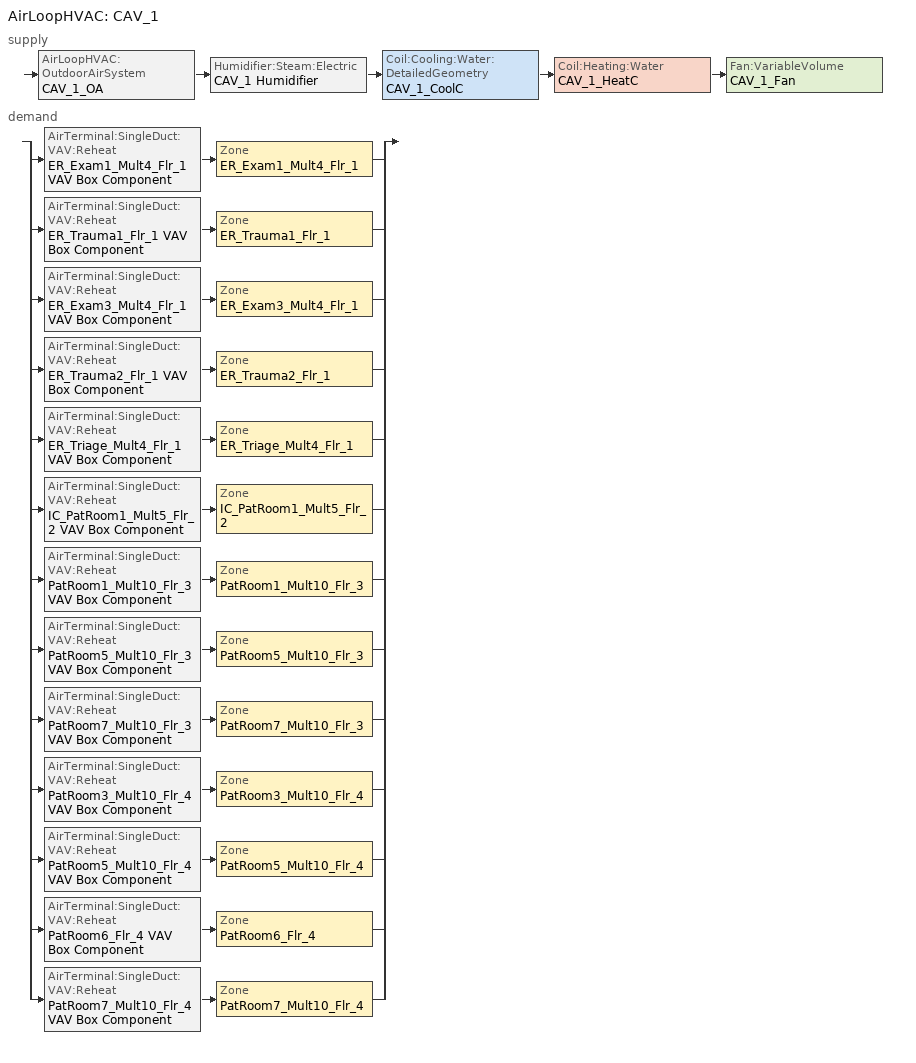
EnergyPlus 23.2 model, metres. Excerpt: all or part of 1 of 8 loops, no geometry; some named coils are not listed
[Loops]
AirLoopHVAC 'CAV_1'
 supply: AirLoopHVAC:OutdoorAirSystem 'CAV_1_OA' > Humidifier:Steam:Electric 'CAV_1 Humidifier' > Coil:Cooling:Water:DetailedGeometry 'CAV_1_CoolC' > Coil:Heating:Water 'CAV_1_HeatC' > Fan:VariableVolume 'CAV_1_Fan'
 demand: split
  | AirTerminal:SingleDuct:VAV:Reheat 'ER_Exam1_Mult4_Flr_1 VAV Box Component' > Zone 'ER_Exam1_Mult4_Flr_1'
  | AirTerminal:SingleDuct:VAV:Reheat 'ER_Trauma1_Flr_1 VAV Box Component' > Zone 'ER_Trauma1_Flr_1'
  | AirTerminal:SingleDuct:VAV:Reheat 'ER_Exam3_Mult4_Flr_1 VAV Box Component' > Zone 'ER_Exam3_Mult4_Flr_1'
  | AirTerminal:SingleDuct:VAV:Reheat 'ER_Trauma2_Flr_1 VAV Box Component' > Zone 'ER_Trauma2_Flr_1'
  | AirTerminal:SingleDuct:VAV:Reheat 'ER_Triage_Mult4_Flr_1 VAV Box Component' > Zone 'ER_Triage_Mult4_Flr_1'
  | AirTerminal:SingleDuct:VAV:Reheat 'IC_PatRoom1_Mult5_Flr_2 VAV Box Component' > Zone 'IC_PatRoom1_Mult5_Flr_2'
  | AirTerminal:SingleDuct:VAV:Reheat 'PatRoom1_Mult10_Flr_3 VAV Box Component' > Zone 'PatRoom1_Mult10_Flr_3'
  | AirTerminal:SingleDuct:VAV:Reheat 'PatRoom5_Mult10_Flr_3 VAV Box Component' > Zone 'PatRoom5_Mult10_Flr_3'
  | AirTerminal:SingleDuct:VAV:Reheat 'PatRoom7_Mult10_Flr_3 VAV Box Component' > Zone 'PatRoom7_Mult10_Flr_3'
  | AirTerminal:SingleDuct:VAV:Reheat 'PatRoom3_Mult10_Flr_4 VAV Box Component' > Zone 'PatRoom3_Mult10_Flr_4'
  | AirTerminal:SingleDuct:VAV:Reheat 'PatRoom5_Mult10_Flr_4 VAV Box Component' > Zone 'PatRoom5_Mult10_Flr_4'
  | AirTerminal:SingleDuct:VAV:Reheat 'PatRoom6_Flr_4 VAV Box Component' > Zone 'PatRoom6_Flr_4'
  | AirTerminal:SingleDuct:VAV:Reheat 'PatRoom7_Mult10_Flr_4 VAV Box Component' > Zone 'PatRoom7_Mult10_Flr_4'
[AirLoopHVAC]
CAV_1: Design supply air flow rate=Autosize
[AirTerminal:SingleDuct:VAV:Reheat] Availability schedule=ALWAYS_ON; Constant minimum air flow fraction=1; Convergence tolerance=0.001; Damper heating action=Normal; Maximum air flow rate=Autosize; Maximum flow fraction during reheat=Autosize; Maximum flow per zone floor area during reheat=Autosize; Maximum hot water or steam flow rate=Autosize; Minimum hot water or steam flow rate=0; Zone minimum air flow input method=Constant
Name | Reheat coil
ER_Exam1_Mult4_Flr_1 VAV Box Component | ER_Exam1_Mult4_Flr_1 VAV Box Reheat Coil
ER_Exam3_Mult4_Flr_1 VAV Box Component | ER_Exam3_Mult4_Flr_1 VAV Box Reheat Coil
ER_Trauma1_Flr_1 VAV Box Component | ER_Trauma1_Flr_1 VAV Box Reheat Coil
ER_Trauma2_Flr_1 VAV Box Component | ER_Trauma2_Flr_1 VAV Box Reheat Coil
ER_Triage_Mult4_Flr_1 VAV Box Component | ER_Triage_Mult4_Flr_1 VAV Box Reheat Coil
IC_PatRoom1_Mult5_Flr_2 VAV Box Component | IC_PatRoom1_Mult5_Flr_2 VAV Box Reheat Coil
PatRoom1_Mult10_Flr_3 VAV Box Component | PatRoom1_Mult10_Flr_3 VAV Box Reheat Coil
PatRoom3_Mult10_Flr_4 VAV Box Component | PatRoom3_Mult10_Flr_4 VAV Box Reheat Coil
PatRoom5_Mult10_Flr_3 VAV Box Component | PatRoom5_Mult10_Flr_3 VAV Box Reheat Coil
PatRoom5_Mult10_Flr_4 VAV Box Component | PatRoom5_Mult10_Flr_4 VAV Box Reheat Coil
PatRoom6_Flr_4 VAV Box Component | PatRoom6_Flr_4 VAV Box Reheat Coil
PatRoom7_Mult10_Flr_3 VAV Box Component | PatRoom7_Mult10_Flr_3 VAV Box Reheat Coil
PatRoom7_Mult10_Flr_4 VAV Box Component | PatRoom7_Mult10_Flr_4 VAV Box Reheat Coil
[Coil:Cooling:Water:DetailedGeometry]
CAV_1_CoolC: Availability schedule=ALWAYS_ON; Coil depth=Autosize; Fin diameter=Autosize; Fin spacing=0.0018; Fin surface area=Autosize; Fin thermal conductivity=204; Fin thickness=0.0015; Maximum water flow rate=Autosize; Minimum airflow area=Autosize; Number of tube rows=6; Number of tubes per row=Autosize; Total tube inside area=Autosize; Tube depth spacing=0.026; Tube inside diameter=0.01445; Tube outside diameter=0.0159; Tube outside surface area=Autosize; Tube thermal conductivity=386
[Coil:Heating:Water]
CAV_1_HeatC: Availability schedule=ALWAYS_ON; Maximum water flow rate=Autosize; Performance input method=UFactorTimesAreaAndDesignWaterFlowRate; Rated capacity=Autosize; Rated inlet air temperature=16.6; Rated inlet water temperature=82.2; Rated outlet air temperature=32.2; Rated outlet water temperature=71.1; U factor times area value=Autosize
[Controller:OutdoorAir]
CAV_1_OA_Controller: Economizer control action type=ModulateFlow; Economizer control type=NoEconomizer; Economizer maximum limit dry bulb temperature=28; Economizer maximum limit enthalpy=64000; Economizer minimum limit dry bulb temperature=-100; Lockout type=NoLockout; Maximum outdoor air flow rate=Autosize; Minimum fraction of outdoor air schedule=CAV_OAminFracSchedule; Minimum limit type=FixedMinimum; Minimum outdoor air flow rate=Autosize; Minimum outdoor air schedule=ALWAYS_ON
[Controller:WaterCoil] Actuator variable=Flow; Maximum actuated flow=Autosize; Minimum actuated flow=0
Name | Action | Control variable | Controller convergence tolerance
CAV_1_CoolC_Controller | Reverse | TemperatureAndHumidityRatio
CAV_1_HeatC_Controller | Normal | Temperature | 0.0001
[DesignSpecification:OutdoorAir] Outdoor air method=Flow/Zone
Name | Outdoor air flow per zone
SZ DSOA ER_Exam1_Mult4_Flr_1; SZ DSOA ER_Exam3_Mult4_Flr_1; SZ DSOA ER_Trauma1_Flr_1; SZ DSOA ER_Trauma2_Flr_1; SZ DSOA ER_Triage_Mult4_Flr_1; SZ DSOA PatRoom6_Flr_4 | 0.066089
SZ DSOA IC_PatRoom1_Mult5_Flr_2; SZ DSOA PatRoom1_Mult10_Flr_3; SZ DSOA PatRoom5_Mult10_Flr_3; SZ DSOA PatRoom5_Mult10_Flr_4 | 0.049561
SZ DSOA PatRoom3_Mult10_Flr_4; SZ DSOA PatRoom7_Mult10_Flr_3; SZ DSOA PatRoom7_Mult10_Flr_4 | 0.047922
[Fan:VariableVolume]
CAV_1_Fan: Availability schedule=HVACOperationSchd; End use subcategory=Fan Energy; Fan power coefficient 1=0.0407599; Fan power coefficient 2=0.088045; Fan power coefficient 3=-0.0729261; Fan power coefficient 4=0.94374; Fan power coefficient 5=0; Fan power minimum air flow rate=0; Fan power minimum flow rate input method=FixedFlowRate; Fan total efficiency=0.6084; Maximum flow rate=Autosize; Motor efficiency=0.936; Motor in airstream fraction=1; Pressure rise=1515.192
[Humidifier:Steam:Electric]
CAV_1 Humidifier: Availability schedule=ALWAYS_ON; Rated capacity=3.72e-05; Rated fan power=0; Rated power=100000; Standby power=0
[SetpointManager:MixedAir] Control variable=Temperature
Name | Setpoint node or nodelist
CAV_1_CoolC SAT Manager | CAV_1_CoolC-CAV_1_HeatCNode
CAV_1_HeatC SAT Manager | CAV_1_HeatC-CAV_1_FanNode
CAV_1_OAMixed Air Temp Manager | CAV_1_OA-CAV_1 HumidifierNode
[SetpointManager:Scheduled]
CAV_1 SAT setpoint: Control variable=Temperature; Schedule=CAV_SAT_SCH; Setpoint node or nodelist=CAV_1 Supply Equipment Outlet Node
[SetpointManager:SingleZone:Humidity:Maximum]
CAV_1_CoolC HUMRAT setpoint: Setpoint node or nodelist=CAV_1_CoolC-CAV_1_HeatCNode
[SetpointManager:SingleZone:Humidity:Minimum]
CAV_1 Humidifier HUMRAT setpoint: Setpoint node or nodelist=CAV_1 Humidifier-CAV_1_CoolCNode
[Sizing:System]
CAV_1: 100 outdoor air in cooling=No; 100 outdoor air in heating=No; Central cooling capacity control method=VAV; Central cooling design supply air humidity ratio=0.007; Central cooling design supply air temperature=7.2; Central heating design supply air humidity ratio=0.007; Central heating design supply air temperature=16; Central heating maximum system air flow ratio=1; Cooling design capacity=Autosize; Cooling design capacity method=CoolingDesignCapacity; Cooling supply air flow rate=0; Cooling supply air flow rate method=DesignDay; Design outdoor air flow rate=Autosize; Heating design capacity=Autosize; Heating design capacity method=HeatingDesignCapacity; Heating supply air flow rate=0; Heating supply air flow rate method=DesignDay; Precool design humidity ratio=0.008; Precool design temperature=7.2; Preheat design humidity ratio=0.008; Preheat design temperature=7; Type of load to size on=Sensible; Type of zone sum to use=NonCoincident; Zone maximum outdoor air fraction=1
[Sizing:Zone] Account for dedicated outdoor air system=No; Cooling design air flow method=DesignDayWithLimit; Dedicated outdoor air high setpoint temperature for design=Autosize; Dedicated outdoor air low setpoint temperature for design=Autosize; Dedicated outdoor air system control strategy=NeutralSupplyAir; Heating design air flow method=DesignDay; Zone cooling design supply air humidity ratio=0.007; Zone cooling design supply air temperature=11.1; Zone cooling design supply air temperature input method=SupplyAirTemperature; Zone heating design supply air humidity ratio=0.008; Zone heating design supply air temperature=50; Zone heating design supply air temperature input method=SupplyAirTemperature
Name | Cooling minimum air flow | Design specification outdoor air object
ER_Exam1_Mult4_Flr_1 | 0.396533 | SZ DSOA ER_Exam1_Mult4_Flr_1
ER_Exam3_Mult4_Flr_1 | 0.396533 | SZ DSOA ER_Exam3_Mult4_Flr_1
ER_Trauma1_Flr_1 | 0.396533 | SZ DSOA ER_Trauma1_Flr_1
ER_Trauma2_Flr_1 | 0.396533 | SZ DSOA ER_Trauma2_Flr_1
ER_Triage_Mult4_Flr_1 | 0.396533 | SZ DSOA ER_Triage_Mult4_Flr_1
IC_PatRoom1_Mult5_Flr_2 | 0.148683 | SZ DSOA IC_PatRoom1_Mult5_Flr_2
PatRoom1_Mult10_Flr_3 | 0.148683 | SZ DSOA PatRoom1_Mult10_Flr_3
PatRoom3_Mult10_Flr_4 | 0.143767 | SZ DSOA PatRoom3_Mult10_Flr_4
PatRoom5_Mult10_Flr_3 | 0.148683 | SZ DSOA PatRoom5_Mult10_Flr_3
PatRoom5_Mult10_Flr_4 | 0.148683 | SZ DSOA PatRoom5_Mult10_Flr_4
PatRoom6_Flr_4 | 0.198267 | SZ DSOA PatRoom6_Flr_4
PatRoom7_Mult10_Flr_3 | 0.143767 | SZ DSOA PatRoom7_Mult10_Flr_3
PatRoom7_Mult10_Flr_4 | 0.143767 | SZ DSOA PatRoom7_Mult10_Flr_4
[ThermostatSetpoint:DualSetpoint] Cooling setpoint temperature schedule=CRITICAL_CLGSETP_SCH; Heating setpoint temperature schedule=CRITICAL_HTGSETP_SCH
ER_Exam1_Mult4_Flr_1 DualSPSched; ER_Exam3_Mult4_Flr_1 DualSPSched; ER_Trauma1_Flr_1 DualSPSched; ER_Trauma2_Flr_1 DualSPSched; ER_Triage_Mult4_Flr_1 DualSPSched; IC_PatRoom1_Mult5_Flr_2 DualSPSched; PatRoom1_Mult10_Flr_3 DualSPSched; PatRoom3_Mult10_Flr_4 DualSPSched; PatRoom5_Mult10_Flr_3 DualSPSched; PatRoom5_Mult10_Flr_4 DualSPSched; PatRoom6_Flr_4 DualSPSched; PatRoom7_Mult10_Flr_3 DualSPSched; PatRoom7_Mult10_Flr_4 DualSPSched
[ZoneControl:Thermostat] Control type schedule=Dual Zone Control Type Sched
Name | Zone or zonelist | Control 1
ER_Exam1_Mult4_Flr_1 Thermostat | ER_Exam1_Mult4_Flr_1 | ER_Exam1_Mult4_Flr_1 DualSPSched
ER_Exam3_Mult4_Flr_1 Thermostat | ER_Exam3_Mult4_Flr_1 | ER_Exam3_Mult4_Flr_1 DualSPSched
ER_Trauma1_Flr_1 Thermostat | ER_Trauma1_Flr_1 | ER_Trauma1_Flr_1 DualSPSched
ER_Trauma2_Flr_1 Thermostat | ER_Trauma2_Flr_1 | ER_Trauma2_Flr_1 DualSPSched
ER_Triage_Mult4_Flr_1 Thermostat | ER_Triage_Mult4_Flr_1 | ER_Triage_Mult4_Flr_1 DualSPSched
IC_PatRoom1_Mult5_Flr_2 Thermostat | IC_PatRoom1_Mult5_Flr_2 | IC_PatRoom1_Mult5_Flr_2 DualSPSched
PatRoom1_Mult10_Flr_3 Thermostat | PatRoom1_Mult10_Flr_3 | PatRoom1_Mult10_Flr_3 DualSPSched
PatRoom3_Mult10_Flr_4 Thermostat | PatRoom3_Mult10_Flr_4 | PatRoom3_Mult10_Flr_4 DualSPSched
PatRoom5_Mult10_Flr_3 Thermostat | PatRoom5_Mult10_Flr_3 | PatRoom5_Mult10_Flr_3 DualSPSched
PatRoom5_Mult10_Flr_4 Thermostat | PatRoom5_Mult10_Flr_4 | PatRoom5_Mult10_Flr_4 DualSPSched
PatRoom6_Flr_4 Thermostat | PatRoom6_Flr_4 | PatRoom6_Flr_4 DualSPSched
PatRoom7_Mult10_Flr_3 Thermostat | PatRoom7_Mult10_Flr_3 | PatRoom7_Mult10_Flr_3 DualSPSched
PatRoom7_Mult10_Flr_4 Thermostat | PatRoom7_Mult10_Flr_4 | PatRoom7_Mult10_Flr_4 DualSPSched
[Zone equipment]
ER_Exam1_Mult4_Flr_1: ER_Exam1_Mult4_Flr_1 VAV Box Component
ER_Exam3_Mult4_Flr_1: ER_Exam3_Mult4_Flr_1 VAV Box Component
ER_Trauma1_Flr_1: ER_Trauma1_Flr_1 VAV Box Component
ER_Trauma2_Flr_1: ER_Trauma2_Flr_1 VAV Box Component
ER_Triage_Mult4_Flr_1: ER_Triage_Mult4_Flr_1 VAV Box Component
IC_PatRoom1_Mult5_Flr_2: IC_PatRoom1_Mult5_Flr_2 VAV Box Component
PatRoom1_Mult10_Flr_3: PatRoom1_Mult10_Flr_3 VAV Box Component
PatRoom3_Mult10_Flr_4: PatRoom3_Mult10_Flr_4 VAV Box Component
PatRoom5_Mult10_Flr_3: PatRoom5_Mult10_Flr_3 VAV Box Component
PatRoom5_Mult10_Flr_4: PatRoom5_Mult10_Flr_4 VAV Box Component
PatRoom6_Flr_4: PatRoom6_Flr_4 VAV Box Component
PatRoom7_Mult10_Flr_3: PatRoom7_Mult10_Flr_3 VAV Box Component
PatRoom7_Mult10_Flr_4: PatRoom7_Mult10_Flr_4 VAV Box Component
[Schedule:Compact]
ALWAYS_ON; HVACOperationSchd: Through: 12/31, For: AllDays, Until: 24:00, 1
CAV_OAminFracSchedule: Through: 12/31, For: AllDays, Until: 24:00, 0.33
CAV_SAT_SCH: Through: 12/31, For: AllDays, Until: 24:00, 11.1
CRITICAL_CLGSETP_SCH: Through: 12/31, For: AllDays, Until: 24:00, 22.2
CRITICAL_HTGSETP_SCH: Through: 12/31, For: ALLDays, Until: 24:00, 21.1
Dual Zone Control Type Sched: Through: 12/31, For: AllDays, Until: 24:00, 4
